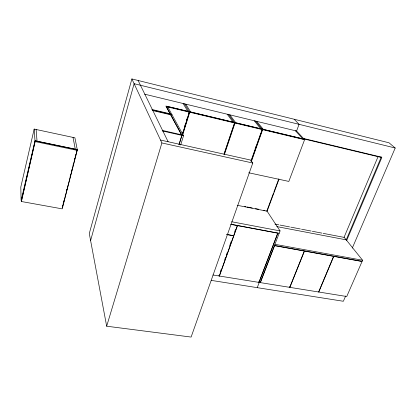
<?xml version="1.0" encoding="UTF-8"?>
<svg xmlns="http://www.w3.org/2000/svg" width="416" height="416" viewBox="0 0 416 416"><rect width="100%" height="100%" fill="white"/><g stroke="black" fill="none" stroke-linecap="round" stroke-linejoin="round"><path stroke-width="0.62" d="M34.169 129.08L20.8 187.086L21.107 200.533L35.001 140.754L34.169 129.08L74.916 137.816L77.256 149.594L62.286 207.974M35.235 140.884L21.351 201.505L62.192 208.868L77.199 150.363L77.054 149.625L35.235 140.884L21.351 201.505M62.244 207.397L62.728 205.514M63.05 204.261L64.017 200.491M65.14 196.097L65.624 194.21M66.43 191.074L66.914 189.186M67.236 187.933L67.72 186.051M70.132 176.628L70.616 174.746M71.422 171.605L71.906 169.723M73.029 165.324L73.512 163.441M74.318 160.3L74.802 158.418M75.124 157.165L75.769 154.653M76.736 150.883L77.054 149.625M352.3 248.076L395.2 148.013L389.043 142.802L131.888 78.936L89.284 233.542L106.668 326.206L191.11 337.064L252.777 163.036L250.687 160.087L160.529 140.057M90.6 240.562L134.118 83.694L395.2 148.013M106.668 326.206L161.886 142.958L131.888 78.936M178.948 144.586L181.818 135.356L165.88 106.059L304.08 139.131M182.39 133.728L182.962 131.888M184.486 126.984L185.437 123.916M186.581 120.24L187.538 117.172M188.682 113.495L189.254 111.654L184.444 103.828M179.119 144.622L181.99 135.398L170.539 114.364L171.995 114.707L183.544 135.751L180.669 144.966M182.395 134.394L189.441 111.743L234.333 122.486L234.697 122.975L224.047 154.58M182.359 134.878L189.426 112.154L189.129 111.67L167.008 106.376L167.274 106.86L189.426 112.154M182.868 134.3L189.738 112.226L189.441 111.743M224.089 153.832L234.629 122.559L261.94 129.09L262.34 129.584L251.098 161.429M224.432 154.367L234.993 123.048L234.629 122.559M255.133 148.637L255.778 146.801M250.999 160.956L260.931 132.829M261.362 131.607L262.226 129.158L304.132 139.188M251.384 161.491L262.631 129.652L262.226 129.158M220.178 272.303L221.265 269.272M224.739 259.563L225.394 257.743M226.476 254.706L227.131 252.886M229.736 245.606L231.254 241.358M234.733 231.65L235.383 229.83M212.94 274.992L219.274 276.011L233.667 235.825L233.319 235.175M219.414 276.032L237.474 225.612L277.737 233.168L258.903 282.386L219.414 276.032L219.092 275.335M266.838 211.032L273.385 193.424M273.837 192.208L278.803 178.849M296.395 131.539L299.073 124.332L294.226 119.252M278.954 179.343L267.103 211.203L237.219 205.291M144.659 94.182L296.582 131.03L304.595 139.688L288.829 181.423L248.742 172.78M277.924 233.064L259.038 282.407L260.239 282.599L280.062 230.911L266.89 210.886M257.244 287.659L259.402 282.017M289.9 287.373L304.491 251.066L333.585 256.334L318.609 291.99L289.9 287.373L289.489 286.686M318.802 292.022L333.778 256.365L362.06 261.487L346.731 296.514L318.802 292.022L318.354 291.335M378.045 156.676L344.037 237.37L323.123 233.35M346.694 240.438L381.794 157.586L380.942 156.816M345.67 295.968L343.356 301.267L211.208 280.379M344.011 237.099L362.601 260.255L362.112 261.362L274.472 245.492M226.736 234.416L233.714 235.69L237.333 225.581L230.963 224.39M226.689 234.551L233.667 235.825M274.919 244.322L362.601 260.255M231.707 221.764L280.062 230.911M230.838 224.219L279.152 233.293M276.754 226.585L346.226 239.855L381.254 157.097L302.77 138.299M274.955 224.099L278.762 224.827M280.025 225.072L289.536 226.897M290.8 227.141L300.31 228.966M301.574 229.211L311.085 231.036M312.348 231.28L321.859 233.111M244.655 206.482L245.929 206.736M247.182 206.986L252.283 207.995M255.45 208.619L258.632 209.253M263.713 210.257L264.987 210.512M35.001 140.754L77.256 149.594M35.287 141.612L77.199 150.363M161.886 142.958L252.777 163.036M162.172 130.385L181.501 134.774M162.458 130.967L181.818 135.356M181.99 135.398L183.544 135.751M151.83 109.46L170.071 113.766M152.708 110.11L170.347 114.27M152.324 110.469L170.622 114.78M303.217 138.778L381.794 157.586M189.738 112.226L234.697 122.975M234.993 123.048L262.34 129.584M262.631 129.652L304.595 139.688M295.376 130.738L302.848 138.835M256.74 121.368L263.323 129.376M255.481 121.061L262.038 129.069M254.223 120.754L260.749 128.762M229.824 114.837L235.763 122.782M228.53 114.525L234.442 122.465M227.235 114.208L233.116 122.148M185.791 104.156L190.637 111.987M183.087 103.501L187.866 111.322M258.534 281.694L258.903 282.386M138.102 80.475L168.121 141.742M218.956 275.314L219.274 276.011M73.018 137.41L75.291 149.183M36.135 129.501L37.04 141.18M274.555 245.648L260.374 282.62L289.702 287.342L304.294 251.03L274.555 245.648M171.933 114.598L170.477 114.254L166.369 106.714L167.788 107.052L171.933 114.598"/></g></svg>
